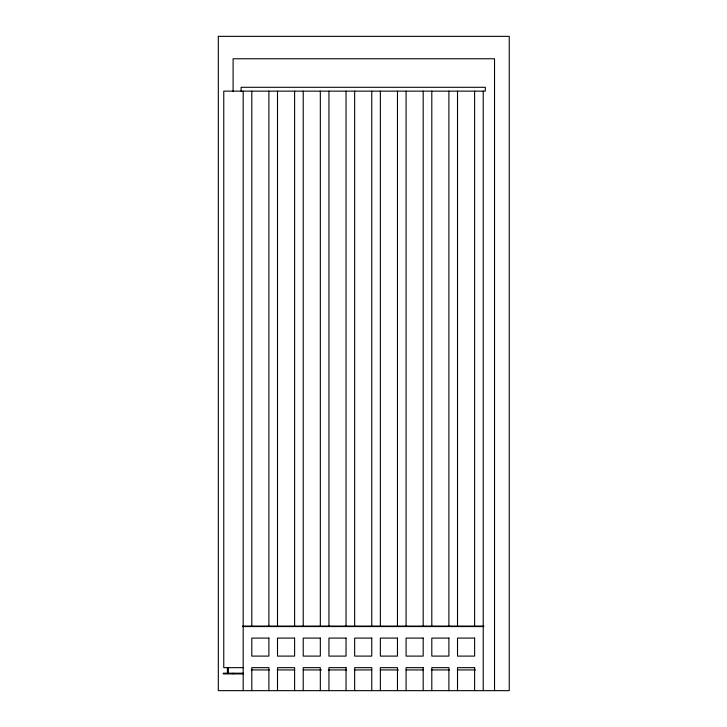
<?xml version="1.0" encoding="UTF-8"?>
<svg xmlns="http://www.w3.org/2000/svg" width="727" height="727" viewBox="0 0 727 727"><rect width="100%" height="100%" fill="white"/><g stroke="black" fill="none" stroke-linecap="round" stroke-linejoin="round"><path stroke-width="1.09" d="M233.103 91.647L233.103 58.769L494.533 58.769L494.533 690.65M346.07 638.088L328.94 638.088L328.94 656.099L346.043 656.099L346.043 638.088M423.232 638.088L406.084 638.088L406.084 656.099L423.187 656.099L423.187 638.088M474.676 638.088L457.51 638.088L457.51 656.099L474.613 656.099L474.613 638.088M243.181 667.659L223.762 667.659L223.762 91.139L485.309 91.139L485.309 87.295L241.1 87.295L241.1 91.139M346.07 667.659L328.94 667.659L328.94 690.65M423.232 667.659L406.084 667.659L406.084 690.65M474.676 667.659L457.51 667.659L457.51 690.65M251.251 669.94L269.372 669.94M277.296 669.94L294.635 669.94M303.223 669.94L321.47 669.94M328.259 669.94L346.379 669.94M354.313 669.94L371.797 669.94M380.357 669.94L398.478 669.94M406.084 669.94L423.396 669.94M431.329 669.94L449.45 669.94M457.374 669.94L475.494 669.94M243.391 673.193L223.271 673.193L223.271 673.911L243.391 673.911M483.228 91.139L483.228 690.65M474.613 91.139L474.613 626.065M474.613 667.659L474.613 690.65M457.51 91.139L457.51 626.065M448.904 91.139L448.904 626.065M448.904 690.65L448.904 667.659L431.802 667.659L431.802 690.65M431.802 91.139L431.802 626.065M423.187 91.139L423.187 626.065M423.187 667.659L423.187 690.65M406.084 91.139L406.084 626.065M397.469 91.139L397.469 626.065M397.469 690.65L397.469 667.659L380.366 667.659L380.366 690.65M380.366 91.139L380.366 626.065M371.761 91.139L371.761 626.065M371.761 690.65L371.761 667.659L354.658 667.659L354.658 690.65M354.658 91.139L354.658 626.065M346.043 91.139L346.043 626.065M346.043 667.659L346.043 690.65M328.94 91.139L328.94 626.065M320.325 91.139L320.325 626.065M320.325 690.65L320.325 667.659L303.223 667.659L303.223 690.65M303.223 91.139L303.223 626.065M294.608 91.139L294.608 626.065M294.608 690.65L294.608 667.659L277.505 667.659L277.505 690.65M277.505 91.139L277.505 626.065M268.899 91.139L268.899 626.065M268.899 690.65L268.899 667.659L251.796 667.659L251.796 690.65M251.796 91.139L251.796 626.065M243.181 91.139L243.181 626.065M243.181 626.574L243.181 690.65M233.103 673.193L233.103 673.911M228.396 667.659L228.396 673.193M227.424 667.659L227.424 673.193M218.318 36.35L218.318 690.65L509.245 690.65L509.245 36.35L218.318 36.35M483.719 626.065L242.691 626.065L242.691 626.574L483.719 626.574L483.719 626.065M268.899 638.088L251.796 638.088L251.796 656.099L268.899 656.099L268.899 638.088M294.635 638.088L277.505 638.088L277.505 656.099L294.608 656.099L294.608 638.088M320.353 638.088L303.223 638.088L303.223 656.099L320.325 656.099L320.325 638.088M371.797 638.088L354.658 638.088L354.658 656.099L371.761 656.099L371.761 638.088M397.515 638.088L380.366 638.088L380.366 656.099L397.469 656.099L397.469 638.088M448.959 638.088L431.802 638.088L431.802 656.099L448.904 656.099L448.904 638.088"/></g></svg>
